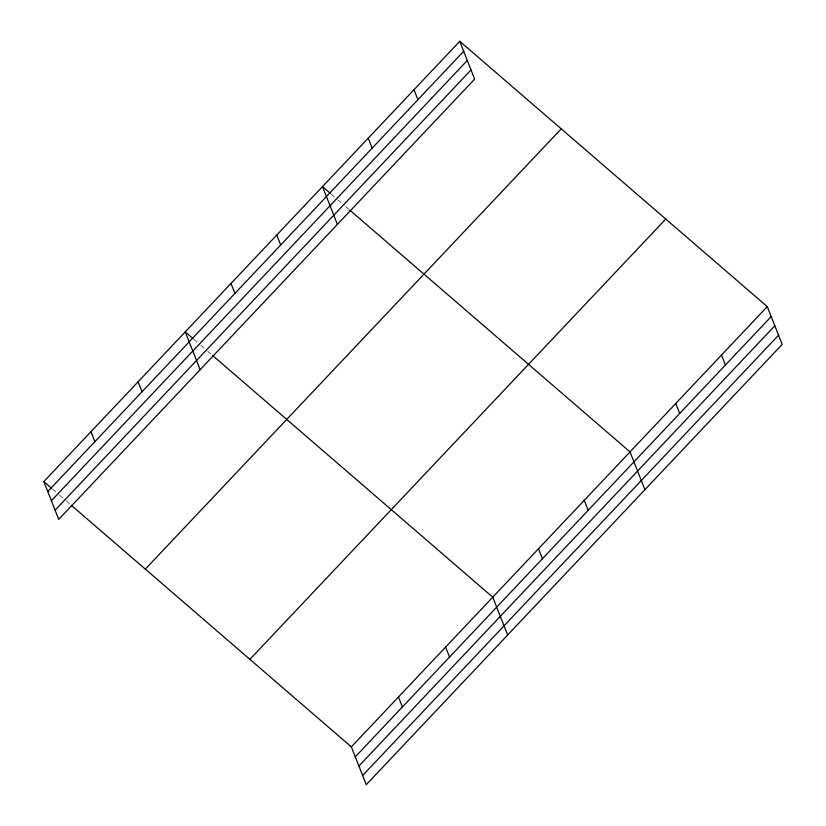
<?xml version="1.0" encoding="UTF-8"?>
<svg xmlns="http://www.w3.org/2000/svg" width="826" height="826" viewBox="0 0 826 826"><rect width="100%" height="100%" fill="white"/><g stroke="black" fill="none" stroke-linecap="round" stroke-linejoin="round"><path stroke-width="0.62" stroke-dasharray="4.13 3.1" d="M331.278 194.172L337.132 199.221M338.113 200.057L342.016 203.423M345.918 206.799L348.84 209.319M194.027 339.455L199.882 344.514M200.863 345.351L206.717 350.4M207.687 351.246L211.59 354.612M52.627 489.157L58.481 494.206M59.451 495.042L65.306 500.091M66.287 500.938L70.189 504.304"/><path stroke-width="1.24" d="M459.752 41.3L474.651 79.12L58.739 519.389L43.84 481.579L459.752 41.3L767.261 306.611L782.16 344.421L366.248 784.7L351.349 746.88L71.16 505.151M47.763 491.542L463.675 51.264M51.388 500.732L467.299 60.463M55.115 510.2L471.026 69.931M145.324 569.124L561.226 128.856M249.875 659.334L665.787 219.055M351.349 746.88L767.261 306.611M355.283 756.853L771.195 316.575M358.897 766.043L774.809 325.764M362.635 775.511L778.536 335.232M330.307 193.325L322.501 186.593L337.4 224.404M349.821 210.165L630.011 451.894L644.91 489.715M193.057 338.619L185.251 331.887L200.15 369.697M212.571 355.448L492.761 597.188L507.66 635.008M43.84 481.579L51.646 488.311M721.511 355.035L725.445 365.009M675.761 403.47L679.695 413.434M584.261 500.329L588.195 510.292M414.002 89.735L417.925 99.698M538.511 548.763L542.445 558.727M368.251 138.159L372.175 148.133M445.627 647.088L449.55 657.052M276.751 235.018L280.675 244.992M398.493 696.989L402.417 706.953M231.001 283.452L234.925 293.416M138.118 381.777L142.041 391.751M90.974 431.678L94.907 441.642"/></g></svg>
